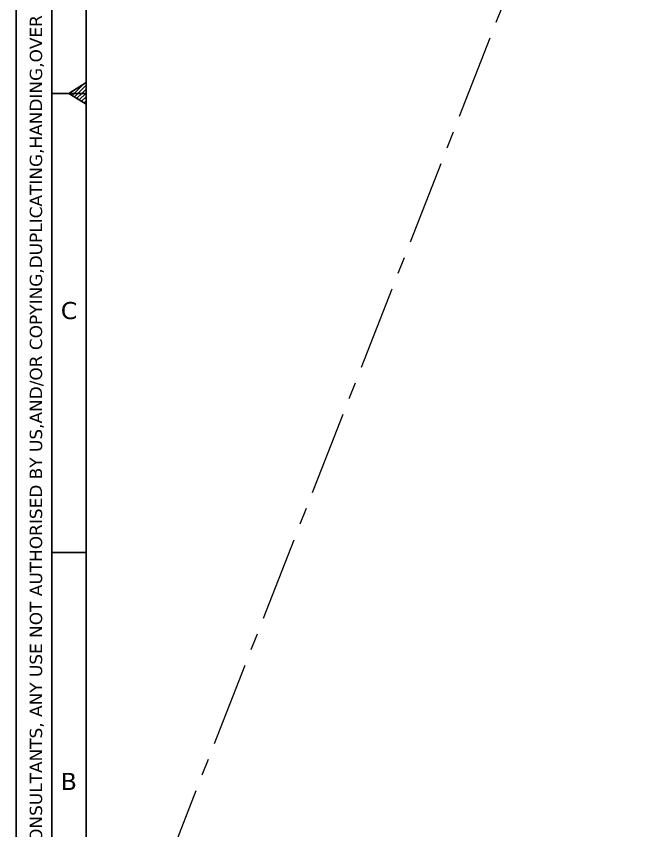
# Model space of a CAD drawing. Extents: x 1878645 to 3043969, y -1160829 to -603973.
# Drawn here: x 2765119 to 2779462, y -676984 to -658552 of the extents above; entities that cross this region are included whole.
import ezdxf

# ---------------------------------------------------------------- set-up
doc = ezdxf.new("R2010")
doc.units = 0
doc.header["$LTSCALE"] = 100
doc.linetypes.add('Center', pattern=[50.8, 31.75, -6.35, 6.35, -6.35])
doc.layers.add('A-SITE-BDRY', color=6, linetype='Center', lineweight=70)
doc.styles.get("Standard").update_dxf_attribs({"font": 'verdana.ttf'})

# ---------------------------------------------------------------- blocks, each defined once
blk = doc.blocks.new('*X1394')
at = {"color": 0}
for p, q in [((-1156.63, 7663.54), (-1156.33, 7663.84)), ((-1156.06, 7663.54), (-1154.81, 7664.79)), ((-1155.5, 7663.54), (-1154.31, 7664.73)), ((-1154.93, 7663.54), (-1154.31, 7664.16)), ((-1156.35, 7663.25), (-1156.06, 7663.54)), ((-1156, 7663.03), (-1155.5, 7663.54)), ((-1155.65, 7662.82), (-1154.93, 7663.54)), ((-1155.31, 7662.6), (-1154.36, 7663.54)), ((-1154.96, 7662.38), (-1154.31, 7663.03)), ((-1154.61, 7662.16), (-1154.31, 7662.47))]:
    blk.add_line(p, q, dxfattribs=at)

msp = doc.modelspace()

# ---------------------------------------------------------------- linework, layer by layer
at = {"color": 35}
msp.add_line((2765118.69159, -628360.71922), (2765118.69159, -692265.01839), dxfattribs=at)
for p, q in [((2765924.85936, -629135.88054), (2765924.85936, -691458.85062)), ((2766700.02068, -629911.04186), (2766700.02068, -691458.85062)), ((2766312.44002, -660297.36558), (2766700.02068, -660054.23311)), ((2765924.85936, -660297.36558), (2766700.02068, -660297.36558)), ((2766312.44002, -660297.36558), (2766700.02068, -660540.49805)), ((2765924.85936, -670684.52726), (2766700.02068, -670684.52726))]:
    msp.add_line(p, q)
at = {"layer": 'A-SITE-BDRY', "lineweight": 5, "ltscale": 0.6}
msp.add_lwpolyline([(2848967.02895, -643275.05165), (2848967.02895, -643275.05165), (2848342.44914, -680689.09182), (2846234.8057, -680667.57094), (2821470.85503, -680742.38531), (2767390.03194, -680689.09182), (2780498.36125, -647141.26901)], dxfattribs=at)

# ---------------------------------------------------------------- block references
at = {"xscale": 155.0322638736907, "yscale": 155.0322638736907, "zscale": 155.0322638736907}
msp.add_blockref('*X1394', (2945654.74071, -1848393.27145), dxfattribs=at)

# ---------------------------------------------------------------- texts
msp.add_text('THIS DOCUMENT IS THE PROPERTY OF ECO CONSULTANTS, ANY USE NOT AUTHORISED BY US,AND/OR COPYING,DUPLICATING,HANDING,OVER TO THIRD PARTIES EITHER IN FULL OR IN PART WITHOUT PERMISSIONS IS LIABLE TO CLAIMS.', height=279.05807498, rotation=90).set_placement((2765703.06641, -685925.06944))
for s, p in [('C', (2766126.37207, -665405.73928)), ('B', (2766126.37207, -676062.67975))]:
    msp.add_text(s, height=387.58066).set_placement(p)

doc.saveas('drawing.dxf')
